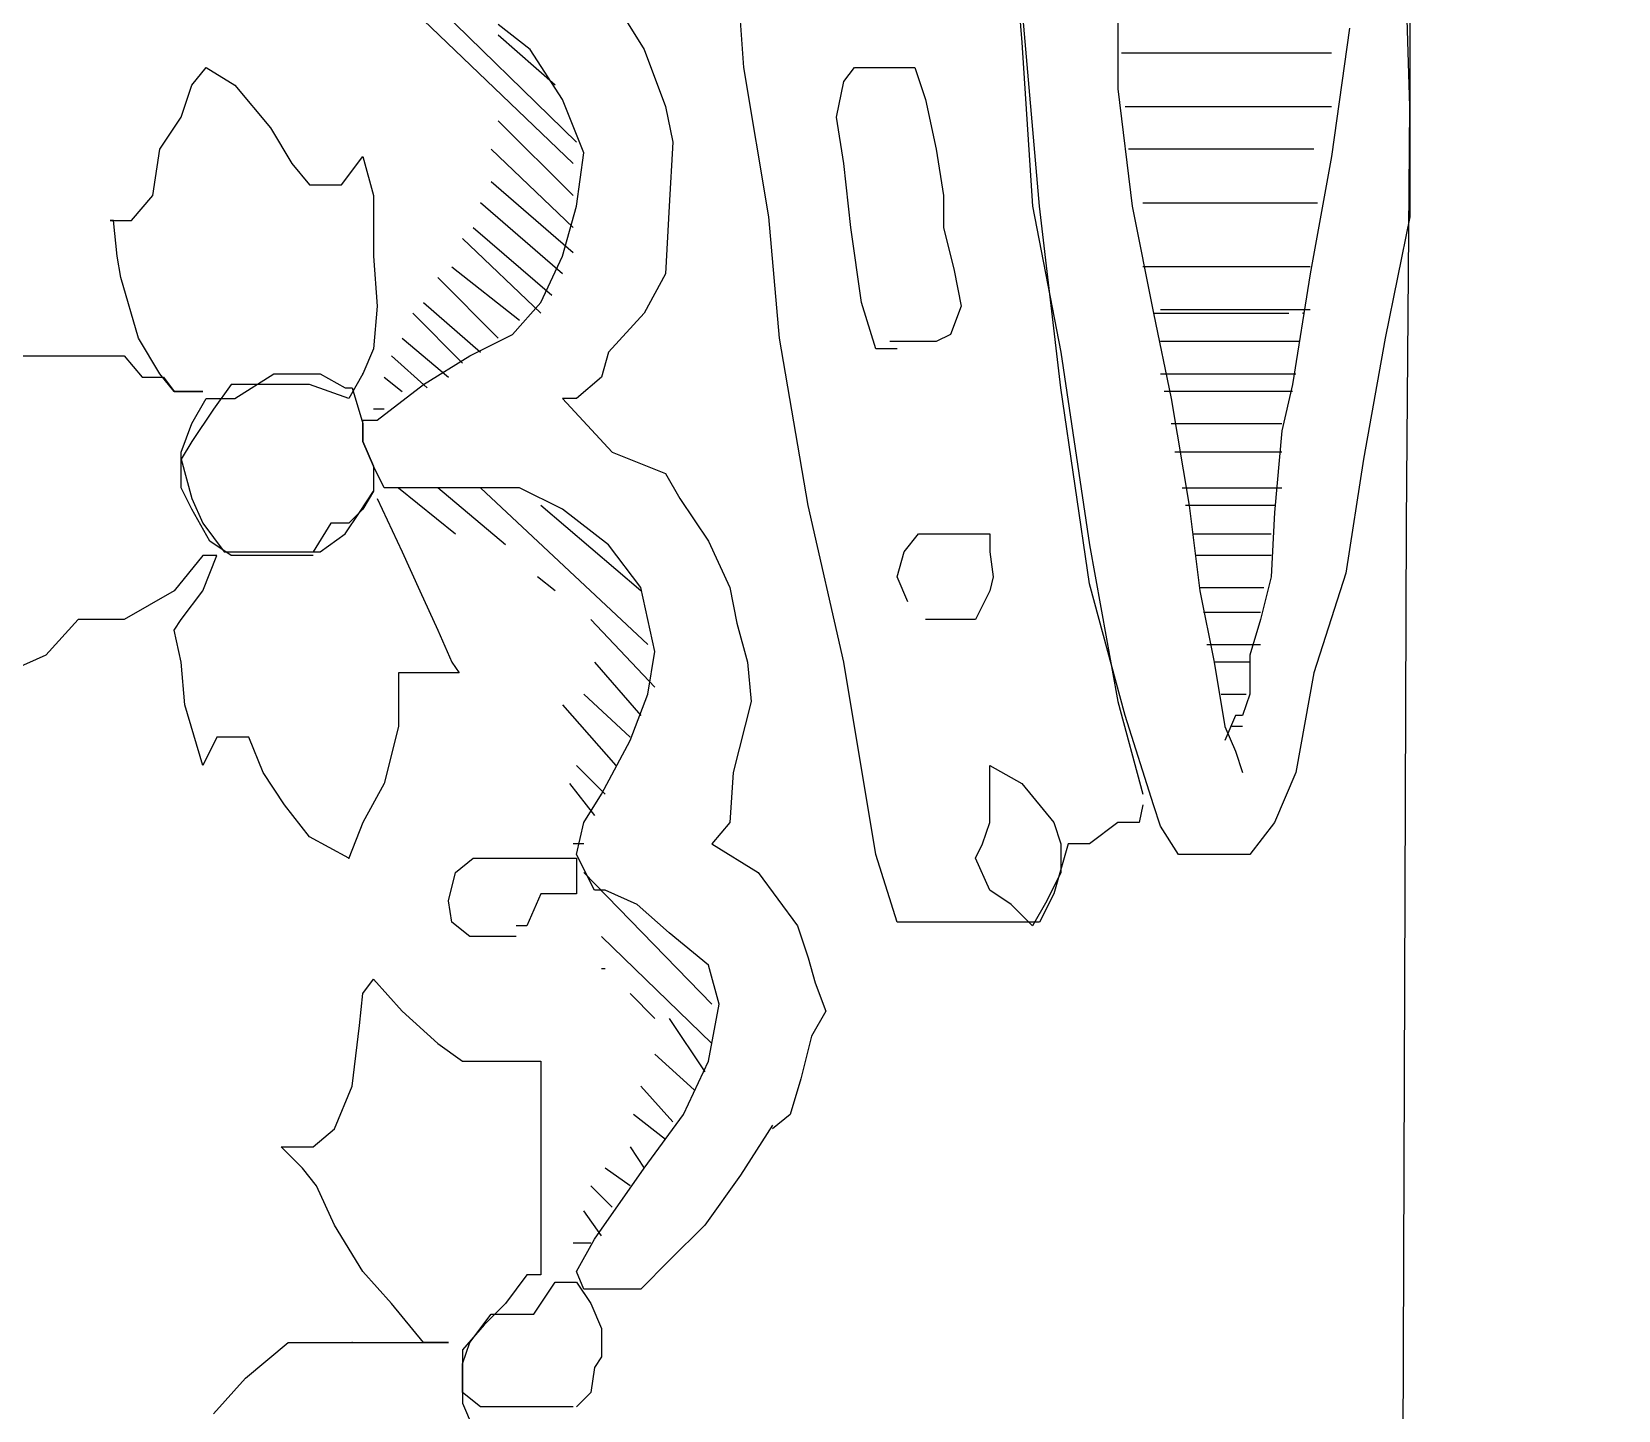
# Model space of a CAD drawing. Extents: x 748454 to 749044, y 4315881 to 4316908.
# Drawn here: x 748481.13 to 748485.585, y 4316736.73 to 4316740.6 of the extents above; entities that cross this region are included whole.
import ezdxf

# ---------------------------------------------------------------- set-up
doc = ezdxf.new("R2010")
doc.units = 0
doc.layers.get('0').update_dxf_attribs({"linetype": 'CONTINUOUS'})

msp = doc.modelspace()

# ---------------------------------------------------------------- linework, layer by layer
at = {"color": 0, "linetype": 'CONTINUOUS'}
for p, q in [((748485, 4316740.39), (748484.97, 4316741.39)), ((748485, 4316740.39), (748484.97, 4316741.39)), ((748483.87, 4316741.06), (748483.91, 4316740.57)), ((748483.87, 4316741.06), (748483.91, 4316740.57)), ((748483.13, 4316740.5), (748483.1, 4316740.92)), ((748483.13, 4316740.5), (748483.1, 4316740.92)), ((748485, 4316740.85), (748485, 4316740.44)), ((748485, 4316740.85), (748485, 4316740.44)), ((748484.18, 4316740.78), (748484.18, 4316740.44)), ((748484.18, 4316740.78), (748484.18, 4316740.44)), ((748482.65, 4316740.23), (748482.16, 4316740.7)), ((748482.65, 4316740.23), (748482.16, 4316740.7)), ((748482.24, 4316740.7), (748482.66, 4316740.29)), ((748482.24, 4316740.7), (748482.66, 4316740.29)), ((748483.96, 4316740.11), (748483.91, 4316740.68)), ((748483.96, 4316740.11), (748483.91, 4316740.68)), ((748482.53, 4316740.55), (748482.44, 4316740.62)), ((748482.53, 4316740.55), (748482.44, 4316740.62)), ((748482.6, 4316740.45), (748482.44, 4316740.59)), ((748482.6, 4316740.45), (748482.44, 4316740.59)), ((748482.8, 4316740.63), (748482.85, 4316740.55)), ((748482.8, 4316740.63), (748482.85, 4316740.55)), ((748484.83, 4316740.61), (748484.78, 4316740.25)), ((748484.83, 4316740.61), (748484.78, 4316740.25)), ((748482.62, 4316740.41), (748482.53, 4316740.55)), ((748482.62, 4316740.41), (748482.53, 4316740.55)), ((748482.85, 4316740.55), (748482.91, 4316740.39)), ((748482.85, 4316740.55), (748482.91, 4316740.39)), ((748483.91, 4316740.57), (748483.94, 4316740.11)), ((748483.91, 4316740.57), (748483.94, 4316740.11)), ((748484.51, 4316740.54), (748484.19, 4316740.54)), ((748484.51, 4316740.54), (748484.19, 4316740.54)), ((748484.78, 4316740.54), (748484.51, 4316740.54)), ((748484.78, 4316740.54), (748484.51, 4316740.54)), ((748481.58, 4316740.45), (748481.62, 4316740.5)), ((748481.58, 4316740.45), (748481.62, 4316740.5)), ((748481.62, 4316740.5), (748481.7, 4316740.45)), ((748481.62, 4316740.5), (748481.7, 4316740.45)), ((748483.2, 4316740.08), (748483.13, 4316740.5)), ((748483.2, 4316740.08), (748483.13, 4316740.5)), ((748483.39, 4316740.36), (748483.41, 4316740.46)), ((748483.39, 4316740.36), (748483.41, 4316740.46)), ((748483.41, 4316740.46), (748483.44, 4316740.5)), ((748483.41, 4316740.46), (748483.44, 4316740.5)), ((748483.44, 4316740.5), (748483.49, 4316740.5)), ((748483.44, 4316740.5), (748483.49, 4316740.5)), ((748483.49, 4316740.5), (748483.54, 4316740.5)), ((748483.49, 4316740.5), (748483.54, 4316740.5)), ((748483.54, 4316740.5), (748483.61, 4316740.5)), ((748483.54, 4316740.5), (748483.61, 4316740.5)), ((748483.61, 4316740.5), (748483.64, 4316740.41)), ((748483.61, 4316740.5), (748483.64, 4316740.41)), ((748481.55, 4316740.36), (748481.58, 4316740.45)), ((748481.55, 4316740.36), (748481.58, 4316740.45)), ((748481.7, 4316740.45), (748481.8, 4316740.33)), ((748481.7, 4316740.45), (748481.8, 4316740.33)), ((748484.18, 4316740.44), (748484.22, 4316740.11)), ((748484.18, 4316740.44), (748484.22, 4316740.11)), ((748485, 4316740.44), (748485, 4316740.08)), ((748485, 4316740.44), (748485, 4316740.08)), ((748482.68, 4316740.26), (748482.62, 4316740.41)), ((748482.68, 4316740.26), (748482.62, 4316740.41)), ((748482.91, 4316740.39), (748482.93, 4316740.29)), ((748482.91, 4316740.39), (748482.93, 4316740.29)), ((748483.64, 4316740.41), (748483.67, 4316740.27)), ((748483.64, 4316740.41), (748483.67, 4316740.27)), ((748484.2, 4316740.39), (748484.5, 4316740.39)), ((748484.2, 4316740.39), (748484.5, 4316740.39)), ((748484.5, 4316740.39), (748484.66, 4316740.39)), ((748484.5, 4316740.39), (748484.66, 4316740.39)), ((748484.66, 4316740.39), (748484.78, 4316740.39)), ((748484.66, 4316740.39), (748484.78, 4316740.39)), ((748484.99, 4316739.22), (748485, 4316740.39)), ((748484.99, 4316739.22), (748485, 4316740.39)), ((748481.49, 4316740.27), (748481.55, 4316740.36)), ((748481.49, 4316740.27), (748481.55, 4316740.36)), ((748481.8, 4316740.33), (748481.86, 4316740.23)), ((748481.8, 4316740.33), (748481.86, 4316740.23)), ((748482.44, 4316740.35), (748482.65, 4316740.14)), ((748482.44, 4316740.35), (748482.65, 4316740.14)), ((748483.41, 4316740.23), (748483.39, 4316740.36)), ((748483.41, 4316740.23), (748483.39, 4316740.36)), ((748482.93, 4316740.29), (748482.92, 4316740.11)), ((748482.93, 4316740.29), (748482.92, 4316740.11)), ((748481.47, 4316740.14), (748481.49, 4316740.27)), ((748481.47, 4316740.14), (748481.49, 4316740.27)), ((748482, 4316740.17), (748482.06, 4316740.25)), ((748482, 4316740.17), (748482.06, 4316740.25)), ((748482.06, 4316740.25), (748482.09, 4316740.14)), ((748482.06, 4316740.25), (748482.09, 4316740.14)), ((748482.65, 4316740.05), (748482.42, 4316740.27)), ((748482.65, 4316740.05), (748482.42, 4316740.27)), ((748482.66, 4316740.11), (748482.68, 4316740.26)), ((748482.66, 4316740.11), (748482.68, 4316740.26)), ((748483.67, 4316740.27), (748483.69, 4316740.14)), ((748483.67, 4316740.27), (748483.69, 4316740.14)), ((748484.33, 4316740.27), (748484.21, 4316740.27)), ((748484.33, 4316740.27), (748484.21, 4316740.27)), ((748484.54, 4316740.27), (748484.33, 4316740.27)), ((748484.54, 4316740.27), (748484.33, 4316740.27)), ((748484.73, 4316740.27), (748484.54, 4316740.27)), ((748484.73, 4316740.27), (748484.54, 4316740.27)), ((748484.78, 4316740.25), (748484.72, 4316739.92)), ((748484.78, 4316740.25), (748484.72, 4316739.92)), ((748481.86, 4316740.23), (748481.91, 4316740.17)), ((748481.86, 4316740.23), (748481.91, 4316740.17)), ((748483.43, 4316740.05), (748483.41, 4316740.23)), ((748483.43, 4316740.05), (748483.41, 4316740.23)), ((748481.91, 4316740.17), (748481.95, 4316740.17)), ((748481.91, 4316740.17), (748481.95, 4316740.17)), ((748481.95, 4316740.17), (748482, 4316740.17)), ((748481.95, 4316740.17), (748482, 4316740.17)), ((748482.42, 4316740.18), (748482.65, 4316739.98)), ((748482.42, 4316740.18), (748482.65, 4316739.98)), ((748481.41, 4316740.07), (748481.47, 4316740.14)), ((748481.41, 4316740.07), (748481.47, 4316740.14)), ((748482.09, 4316740.14), (748482.09, 4316739.97)), ((748482.09, 4316740.14), (748482.09, 4316739.97)), ((748482.62, 4316739.92), (748482.39, 4316740.12)), ((748482.62, 4316739.92), (748482.39, 4316740.12)), ((748482.62, 4316739.97), (748482.66, 4316740.11)), ((748482.62, 4316739.97), (748482.66, 4316740.11)), ((748482.92, 4316740.11), (748482.91, 4316739.92)), ((748482.92, 4316740.11), (748482.91, 4316739.92)), ((748483.69, 4316740.14), (748483.69, 4316740.05)), ((748483.69, 4316740.14), (748483.69, 4316740.05)), ((748483.94, 4316740.11), (748484.02, 4316739.7)), ((748483.94, 4316740.11), (748484.02, 4316739.7)), ((748484.02, 4316739.6), (748483.96, 4316740.11)), ((748484.02, 4316739.6), (748483.96, 4316740.11)), ((748484.22, 4316740.11), (748484.28, 4316739.81)), ((748484.22, 4316740.11), (748484.28, 4316739.81)), ((748484.25, 4316740.12), (748484.47, 4316740.12)), ((748484.25, 4316740.12), (748484.47, 4316740.12)), ((748484.47, 4316740.12), (748484.62, 4316740.12)), ((748484.47, 4316740.12), (748484.62, 4316740.12)), ((748484.62, 4316740.12), (748484.74, 4316740.12)), ((748484.62, 4316740.12), (748484.74, 4316740.12)), ((748481.36, 4316740.07), (748481.35, 4316740.07)), ((748481.35, 4316740.07), (748481.41, 4316740.07)), ((748481.36, 4316740.07), (748481.35, 4316740.07)), ((748481.35, 4316740.07), (748481.41, 4316740.07)), ((748481.37, 4316739.97), (748481.36, 4316740.07)), ((748481.37, 4316739.97), (748481.36, 4316740.07)), ((748483.23, 4316739.74), (748483.2, 4316740.08)), ((748483.23, 4316739.74), (748483.2, 4316740.08)), ((748485, 4316740.08), (748484.93, 4316739.74)), ((748485, 4316740.08), (748484.93, 4316739.74)), ((748482.56, 4316739.81), (748482.34, 4316740.02)), ((748482.56, 4316739.81), (748482.34, 4316740.02)), ((748482.37, 4316740.05), (748482.59, 4316739.86)), ((748482.37, 4316740.05), (748482.59, 4316739.86)), ((748483.46, 4316739.84), (748483.43, 4316740.05)), ((748483.46, 4316739.84), (748483.43, 4316740.05)), ((748483.69, 4316740.05), (748483.72, 4316739.93)), ((748483.69, 4316740.05), (748483.72, 4316739.93)), ((748481.38, 4316739.91), (748481.37, 4316739.97)), ((748481.38, 4316739.91), (748481.37, 4316739.97)), ((748482.09, 4316739.97), (748482.1, 4316739.83)), ((748482.09, 4316739.97), (748482.1, 4316739.83)), ((748482.56, 4316739.84), (748482.62, 4316739.97)), ((748482.56, 4316739.84), (748482.62, 4316739.97)), ((748482.31, 4316739.94), (748482.5, 4316739.79)), ((748482.31, 4316739.94), (748482.5, 4316739.79)), ((748483.72, 4316739.93), (748483.74, 4316739.83)), ((748483.72, 4316739.93), (748483.74, 4316739.83)), ((748484.36, 4316739.94), (748484.25, 4316739.94)), ((748484.36, 4316739.94), (748484.25, 4316739.94)), ((748484.51, 4316739.94), (748484.36, 4316739.94)), ((748484.51, 4316739.94), (748484.36, 4316739.94)), ((748484.72, 4316739.94), (748484.51, 4316739.94)), ((748484.72, 4316739.94), (748484.51, 4316739.94)), ((748481.43, 4316739.74), (748481.38, 4316739.91)), ((748481.43, 4316739.74), (748481.38, 4316739.91)), ((748482.44, 4316739.74), (748482.27, 4316739.91)), ((748482.44, 4316739.74), (748482.27, 4316739.91)), ((748482.91, 4316739.92), (748482.85, 4316739.81)), ((748482.91, 4316739.92), (748482.85, 4316739.81)), ((748484.72, 4316739.92), (748484.67, 4316739.61)), ((748484.72, 4316739.92), (748484.67, 4316739.61)), ((748482.23, 4316739.84), (748482.39, 4316739.7)), ((748482.23, 4316739.84), (748482.39, 4316739.7)), ((748482.48, 4316739.75), (748482.56, 4316739.84)), ((748482.48, 4316739.75), (748482.56, 4316739.84)), ((748483.5, 4316739.71), (748483.46, 4316739.84)), ((748483.5, 4316739.71), (748483.46, 4316739.84)), ((748482.1, 4316739.83), (748482.09, 4316739.71)), ((748482.1, 4316739.83), (748482.09, 4316739.71)), ((748482.34, 4316739.67), (748482.2, 4316739.81)), ((748482.34, 4316739.67), (748482.2, 4316739.81)), ((748482.85, 4316739.81), (748482.75, 4316739.7)), ((748482.85, 4316739.81), (748482.75, 4316739.7)), ((748483.74, 4316739.83), (748483.71, 4316739.75)), ((748483.74, 4316739.83), (748483.71, 4316739.75)), ((748484.28, 4316739.81), (748484.33, 4316739.57)), ((748484.28, 4316739.81), (748484.66, 4316739.81)), ((748484.28, 4316739.81), (748484.33, 4316739.57)), ((748484.28, 4316739.81), (748484.66, 4316739.81)), ((748484.3, 4316739.82), (748484.46, 4316739.82)), ((748484.3, 4316739.82), (748484.46, 4316739.82)), ((748484.46, 4316739.82), (748484.55, 4316739.82)), ((748484.46, 4316739.82), (748484.55, 4316739.82)), ((748484.55, 4316739.82), (748484.72, 4316739.82)), ((748484.55, 4316739.82), (748484.72, 4316739.82)), ((748482.36, 4316739.69), (748482.48, 4316739.75)), ((748482.36, 4316739.69), (748482.48, 4316739.75)), ((748483.71, 4316739.75), (748483.67, 4316739.73)), ((748483.71, 4316739.75), (748483.67, 4316739.73)), ((748481.49, 4316739.64), (748481.43, 4316739.74)), ((748481.49, 4316739.64), (748481.43, 4316739.74)), ((748482.09, 4316739.71), (748482.06, 4316739.64)), ((748482.09, 4316739.71), (748482.06, 4316739.64)), ((748482.17, 4316739.74), (748482.3, 4316739.63)), ((748482.17, 4316739.74), (748482.3, 4316739.63)), ((748482.75, 4316739.7), (748482.73, 4316739.63)), ((748482.75, 4316739.7), (748482.73, 4316739.63)), ((748483.31, 4316739.27), (748483.23, 4316739.74)), ((748483.31, 4316739.27), (748483.23, 4316739.74)), ((748483.56, 4316739.71), (748483.5, 4316739.71)), ((748483.56, 4316739.71), (748483.5, 4316739.71)), ((748483.61, 4316739.73), (748483.54, 4316739.73)), ((748483.61, 4316739.73), (748483.54, 4316739.73)), ((748483.67, 4316739.73), (748483.61, 4316739.73)), ((748483.67, 4316739.73), (748483.61, 4316739.73)), ((748484.02, 4316739.7), (748484.1, 4316739.16)), ((748484.02, 4316739.7), (748484.1, 4316739.16)), ((748484.69, 4316739.73), (748484.3, 4316739.73)), ((748484.69, 4316739.73), (748484.3, 4316739.73)), ((748484.93, 4316739.74), (748484.87, 4316739.4)), ((748484.93, 4316739.74), (748484.87, 4316739.4)), ((748481.02, 4316739.69), (748481.19, 4316739.69)), ((748481.02, 4316739.69), (748481.19, 4316739.69)), ((748481.19, 4316739.69), (748481.32, 4316739.69)), ((748481.19, 4316739.69), (748481.32, 4316739.69)), ((748481.32, 4316739.69), (748481.39, 4316739.69)), ((748481.32, 4316739.69), (748481.39, 4316739.69)), ((748481.39, 4316739.69), (748481.44, 4316739.63)), ((748481.39, 4316739.69), (748481.44, 4316739.63)), ((748482.24, 4316739.6), (748482.14, 4316739.69)), ((748482.24, 4316739.6), (748482.14, 4316739.69)), ((748482.23, 4316739.61), (748482.36, 4316739.69)), ((748482.23, 4316739.61), (748482.36, 4316739.69)), ((748481.44, 4316739.63), (748481.5, 4316739.63)), ((748481.44, 4316739.63), (748481.5, 4316739.63)), ((748481.53, 4316739.59), (748481.49, 4316739.64)), ((748481.53, 4316739.59), (748481.49, 4316739.64)), ((748481.5, 4316739.63), (748481.53, 4316739.59)), ((748481.5, 4316739.63), (748481.53, 4316739.59)), ((748481.69, 4316739.61), (748481.64, 4316739.54)), ((748481.69, 4316739.61), (748481.64, 4316739.54)), ((748481.76, 4316739.61), (748481.69, 4316739.61)), ((748481.76, 4316739.61), (748481.69, 4316739.61)), ((748481.7, 4316739.57), (748481.81, 4316739.64)), ((748481.7, 4316739.57), (748481.81, 4316739.64)), ((748481.84, 4316739.61), (748481.76, 4316739.61)), ((748481.84, 4316739.61), (748481.76, 4316739.61)), ((748481.81, 4316739.64), (748481.85, 4316739.64)), ((748481.81, 4316739.64), (748481.85, 4316739.64)), ((748481.91, 4316739.61), (748481.84, 4316739.61)), ((748481.91, 4316739.61), (748481.84, 4316739.61)), ((748481.85, 4316739.64), (748481.94, 4316739.64)), ((748481.85, 4316739.64), (748481.94, 4316739.64)), ((748482.02, 4316739.57), (748481.91, 4316739.61)), ((748482.02, 4316739.57), (748481.91, 4316739.61)), ((748481.94, 4316739.64), (748482.01, 4316739.6)), ((748481.94, 4316739.64), (748482.01, 4316739.6)), ((748482.06, 4316739.64), (748482.02, 4316739.57)), ((748482.06, 4316739.64), (748482.02, 4316739.57)), ((748482.1, 4316739.51), (748482.23, 4316739.61)), ((748482.1, 4316739.51), (748482.23, 4316739.61)), ((748482.12, 4316739.63), (748482.17, 4316739.59)), ((748482.12, 4316739.63), (748482.17, 4316739.59)), ((748482.73, 4316739.63), (748482.66, 4316739.57)), ((748482.73, 4316739.63), (748482.66, 4316739.57)), ((748484.3, 4316739.64), (748484.68, 4316739.64)), ((748484.3, 4316739.64), (748484.68, 4316739.64)), ((748484.67, 4316739.61), (748484.64, 4316739.48)), ((748484.67, 4316739.61), (748484.64, 4316739.48)), ((748481.53, 4316739.59), (748481.58, 4316739.59)), ((748481.61, 4316739.59), (748481.53, 4316739.59)), ((748481.53, 4316739.59), (748481.58, 4316739.59)), ((748481.61, 4316739.59), (748481.53, 4316739.59)), ((748481.58, 4316739.59), (748481.61, 4316739.59)), ((748481.58, 4316739.59), (748481.61, 4316739.59)), ((748481.58, 4316739.5), (748481.62, 4316739.57)), ((748481.58, 4316739.5), (748481.62, 4316739.57)), ((748481.62, 4316739.57), (748481.7, 4316739.57)), ((748481.62, 4316739.57), (748481.7, 4316739.57)), ((748482.01, 4316739.6), (748482.03, 4316739.6)), ((748482.01, 4316739.6), (748482.03, 4316739.6)), ((748482.03, 4316739.6), (748482.06, 4316739.5)), ((748482.03, 4316739.6), (748482.06, 4316739.5)), ((748482.66, 4316739.57), (748482.62, 4316739.57)), ((748482.62, 4316739.57), (748482.76, 4316739.42)), ((748482.66, 4316739.57), (748482.62, 4316739.57)), ((748482.62, 4316739.57), (748482.76, 4316739.42)), ((748484.1, 4316739.05), (748484.02, 4316739.6)), ((748484.1, 4316739.05), (748484.02, 4316739.6)), ((748484.67, 4316739.59), (748484.31, 4316739.59)), ((748484.67, 4316739.59), (748484.31, 4316739.59)), ((748484.33, 4316739.57), (748484.38, 4316739.27)), ((748484.33, 4316739.57), (748484.38, 4316739.27)), ((748481.64, 4316739.54), (748481.58, 4316739.45)), ((748481.64, 4316739.54), (748481.58, 4316739.45)), ((748482.12, 4316739.54), (748482.09, 4316739.54)), ((748482.12, 4316739.54), (748482.09, 4316739.54)), ((748481.55, 4316739.42), (748481.58, 4316739.5)), ((748481.55, 4316739.42), (748481.58, 4316739.5)), ((748482.06, 4316739.51), (748482.1, 4316739.51)), ((748482.06, 4316739.45), (748482.06, 4316739.51)), ((748482.06, 4316739.51), (748482.1, 4316739.51)), ((748482.06, 4316739.45), (748482.06, 4316739.51)), ((748482.06, 4316739.5), (748482.06, 4316739.45)), ((748482.06, 4316739.5), (748482.06, 4316739.45)), ((748484.33, 4316739.5), (748484.64, 4316739.5)), ((748484.33, 4316739.5), (748484.64, 4316739.5)), ((748484.64, 4316739.48), (748484.62, 4316739.25)), ((748484.64, 4316739.48), (748484.62, 4316739.25)), ((748481.58, 4316739.45), (748481.55, 4316739.4)), ((748481.58, 4316739.45), (748481.55, 4316739.4)), ((748482.09, 4316739.38), (748482.06, 4316739.45)), ((748482.06, 4316739.45), (748482.09, 4316739.38)), ((748482.09, 4316739.38), (748482.06, 4316739.45)), ((748482.06, 4316739.45), (748482.09, 4316739.38)), ((748481.55, 4316739.32), (748481.55, 4316739.42)), ((748481.55, 4316739.32), (748481.55, 4316739.42)), ((748481.55, 4316739.4), (748481.58, 4316739.29)), ((748481.55, 4316739.4), (748481.58, 4316739.29)), ((748482.76, 4316739.42), (748482.91, 4316739.36)), ((748482.76, 4316739.42), (748482.91, 4316739.36)), ((748484.64, 4316739.42), (748484.34, 4316739.42)), ((748484.64, 4316739.42), (748484.34, 4316739.42)), ((748484.87, 4316739.4), (748484.82, 4316739.08)), ((748484.87, 4316739.4), (748484.82, 4316739.08)), ((748482.12, 4316739.32), (748482.09, 4316739.38)), ((748482.09, 4316739.38), (748482.09, 4316739.31)), ((748482.12, 4316739.32), (748482.09, 4316739.38)), ((748482.09, 4316739.38), (748482.09, 4316739.31)), ((748482.91, 4316739.36), (748482.95, 4316739.29)), ((748482.91, 4316739.36), (748482.95, 4316739.29)), ((748481.58, 4316739.26), (748481.55, 4316739.32)), ((748481.58, 4316739.26), (748481.55, 4316739.32)), ((748482.05, 4316739.25), (748482.09, 4316739.31)), ((748482.05, 4316739.25), (748482.09, 4316739.31)), ((748482.09, 4316739.31), (748482.06, 4316739.26)), ((748482.09, 4316739.31), (748482.06, 4316739.26)), ((748482.2, 4316739.32), (748482.12, 4316739.32)), ((748482.2, 4316739.32), (748482.12, 4316739.32)), ((748482.16, 4316739.32), (748482.32, 4316739.19)), ((748482.16, 4316739.32), (748482.32, 4316739.19)), ((748482.3, 4316739.32), (748482.2, 4316739.32)), ((748482.3, 4316739.32), (748482.2, 4316739.32)), ((748482.46, 4316739.16), (748482.27, 4316739.32)), ((748482.46, 4316739.16), (748482.27, 4316739.32)), ((748482.39, 4316739.32), (748482.3, 4316739.32)), ((748482.39, 4316739.32), (748482.3, 4316739.32)), ((748482.5, 4316739.32), (748482.39, 4316739.32)), ((748482.39, 4316739.32), (748482.86, 4316738.88)), ((748482.5, 4316739.32), (748482.39, 4316739.32)), ((748482.39, 4316739.32), (748482.86, 4316738.88)), ((748482.62, 4316739.26), (748482.5, 4316739.32)), ((748482.62, 4316739.26), (748482.5, 4316739.32)), ((748484.36, 4316739.32), (748484.64, 4316739.32)), ((748484.36, 4316739.32), (748484.64, 4316739.32)), ((748481.58, 4316739.29), (748481.61, 4316739.22)), ((748481.58, 4316739.29), (748481.61, 4316739.22)), ((748481.63, 4316739.17), (748481.58, 4316739.26)), ((748481.63, 4316739.17), (748481.58, 4316739.26)), ((748482.06, 4316739.26), (748482.02, 4316739.22)), ((748482.06, 4316739.26), (748482.02, 4316739.22)), ((748482.1, 4316739.29), (748482.17, 4316739.14)), ((748482.1, 4316739.29), (748482.17, 4316739.14)), ((748482.84, 4316739.03), (748482.56, 4316739.27)), ((748482.84, 4316739.03), (748482.56, 4316739.27)), ((748482.75, 4316739.16), (748482.62, 4316739.26)), ((748482.75, 4316739.16), (748482.62, 4316739.26)), ((748482.95, 4316739.29), (748483.03, 4316739.17)), ((748482.95, 4316739.29), (748483.03, 4316739.17)), ((748483.41, 4316738.83), (748483.31, 4316739.27)), ((748483.41, 4316738.83), (748483.31, 4316739.27)), ((748484.62, 4316739.27), (748484.37, 4316739.27)), ((748484.62, 4316739.27), (748484.37, 4316739.27)), ((748484.38, 4316739.27), (748484.41, 4316739.03)), ((748484.38, 4316739.27), (748484.41, 4316739.03)), ((748481.61, 4316739.22), (748481.67, 4316739.14)), ((748481.61, 4316739.22), (748481.67, 4316739.14)), ((748481.97, 4316739.22), (748481.92, 4316739.14)), ((748481.97, 4316739.22), (748481.92, 4316739.14)), ((748482.02, 4316739.22), (748481.97, 4316739.22)), ((748482.02, 4316739.22), (748481.97, 4316739.22)), ((748482.01, 4316739.19), (748482.05, 4316739.25)), ((748482.01, 4316739.19), (748482.05, 4316739.25)), ((748484.62, 4316739.25), (748484.61, 4316739.07)), ((748484.62, 4316739.25), (748484.61, 4316739.07)), ((748484.98, 4316736.36), (748484.99, 4316739.22)), ((748484.98, 4316736.36), (748484.99, 4316739.22)), ((748481.69, 4316739.13), (748481.63, 4316739.17)), ((748481.69, 4316739.13), (748481.63, 4316739.17)), ((748481.94, 4316739.14), (748482.01, 4316739.19)), ((748481.94, 4316739.14), (748482.01, 4316739.19)), ((748483.03, 4316739.17), (748483.09, 4316739.04)), ((748483.03, 4316739.17), (748483.09, 4316739.04)), ((748483.58, 4316739.14), (748483.62, 4316739.19)), ((748483.58, 4316739.14), (748483.62, 4316739.19)), ((748483.62, 4316739.19), (748483.68, 4316739.19)), ((748483.62, 4316739.19), (748483.68, 4316739.19)), ((748483.68, 4316739.19), (748483.76, 4316739.19)), ((748483.68, 4316739.19), (748483.76, 4316739.19)), ((748483.76, 4316739.19), (748483.82, 4316739.19)), ((748483.76, 4316739.19), (748483.82, 4316739.19)), ((748483.82, 4316739.19), (748483.82, 4316739.14)), ((748483.82, 4316739.19), (748483.82, 4316739.14)), ((748484.39, 4316739.19), (748484.61, 4316739.19)), ((748484.39, 4316739.19), (748484.61, 4316739.19)), ((748481.61, 4316739.13), (748481.53, 4316739.03)), ((748481.61, 4316739.13), (748481.53, 4316739.03)), ((748481.61, 4316739.03), (748481.65, 4316739.13)), ((748481.65, 4316739.13), (748481.61, 4316739.13)), ((748481.61, 4316739.03), (748481.65, 4316739.13)), ((748481.65, 4316739.13), (748481.61, 4316739.13)), ((748481.67, 4316739.14), (748481.76, 4316739.14)), ((748481.67, 4316739.14), (748481.76, 4316739.14)), ((748481.76, 4316739.13), (748481.69, 4316739.13)), ((748481.76, 4316739.13), (748481.69, 4316739.13)), ((748481.76, 4316739.14), (748481.85, 4316739.14)), ((748481.76, 4316739.14), (748481.85, 4316739.14)), ((748481.84, 4316739.13), (748481.76, 4316739.13)), ((748481.84, 4316739.13), (748481.76, 4316739.13)), ((748481.92, 4316739.13), (748481.84, 4316739.13)), ((748481.92, 4316739.13), (748481.84, 4316739.13)), ((748481.85, 4316739.14), (748481.94, 4316739.14)), ((748481.85, 4316739.14), (748481.94, 4316739.14)), ((748482.17, 4316739.14), (748482.22, 4316739.03)), ((748482.17, 4316739.14), (748482.22, 4316739.03)), ((748482.84, 4316739.04), (748482.75, 4316739.16)), ((748482.84, 4316739.04), (748482.75, 4316739.16)), ((748483.56, 4316739.07), (748483.58, 4316739.14)), ((748483.56, 4316739.07), (748483.58, 4316739.14)), ((748483.82, 4316739.14), (748483.83, 4316739.07)), ((748483.82, 4316739.14), (748483.83, 4316739.07)), ((748484.1, 4316739.16), (748484.18, 4316738.72)), ((748484.1, 4316739.16), (748484.18, 4316738.72)), ((748484.61, 4316739.13), (748484.4, 4316739.13)), ((748484.61, 4316739.13), (748484.4, 4316739.13)), ((748484.82, 4316739.08), (748484.73, 4316738.8)), ((748484.82, 4316739.08), (748484.73, 4316738.8)), ((748482.6, 4316739.03), (748482.55, 4316739.07)), ((748482.6, 4316739.03), (748482.55, 4316739.07)), ((748482.88, 4316738.86), (748482.84, 4316739.04)), ((748482.88, 4316738.86), (748482.84, 4316739.04)), ((748483.09, 4316739.04), (748483.11, 4316738.94)), ((748483.09, 4316739.04), (748483.11, 4316738.94)), ((748483.59, 4316739), (748483.56, 4316739.07)), ((748483.59, 4316739), (748483.56, 4316739.07)), ((748483.83, 4316739.07), (748483.82, 4316739.03)), ((748483.83, 4316739.07), (748483.82, 4316739.03)), ((748484.2, 4316738.68), (748484.1, 4316739.05)), ((748484.2, 4316738.68), (748484.1, 4316739.05)), ((748484.41, 4316739.04), (748484.59, 4316739.04)), ((748484.41, 4316739.04), (748484.59, 4316739.04)), ((748484.61, 4316739.07), (748484.58, 4316738.95)), ((748484.61, 4316739.07), (748484.58, 4316738.95)), ((748481.53, 4316739.03), (748481.39, 4316738.95)), ((748481.53, 4316739.03), (748481.39, 4316738.95)), ((748481.55, 4316738.95), (748481.61, 4316739.03)), ((748481.55, 4316738.95), (748481.61, 4316739.03)), ((748482.22, 4316739.03), (748482.27, 4316738.92)), ((748482.22, 4316739.03), (748482.27, 4316738.92)), ((748483.82, 4316739.03), (748483.78, 4316738.95)), ((748483.82, 4316739.03), (748483.78, 4316738.95)), ((748484.41, 4316739.03), (748484.45, 4316738.83)), ((748484.41, 4316739.03), (748484.45, 4316738.83)), ((748481.26, 4316738.95), (748481.17, 4316738.85)), ((748481.26, 4316738.95), (748481.17, 4316738.85)), ((748481.39, 4316738.95), (748481.26, 4316738.95)), ((748481.39, 4316738.95), (748481.26, 4316738.95)), ((748481.53, 4316738.92), (748481.55, 4316738.95)), ((748481.53, 4316738.92), (748481.55, 4316738.95)), ((748482.88, 4316738.76), (748482.7, 4316738.95)), ((748482.88, 4316738.76), (748482.7, 4316738.95)), ((748483.68, 4316738.95), (748483.64, 4316738.95)), ((748483.68, 4316738.95), (748483.64, 4316738.95)), ((748483.74, 4316738.95), (748483.68, 4316738.95)), ((748483.74, 4316738.95), (748483.68, 4316738.95)), ((748483.78, 4316738.95), (748483.74, 4316738.95)), ((748483.78, 4316738.95), (748483.74, 4316738.95)), ((748484.58, 4316738.97), (748484.42, 4316738.97)), ((748484.58, 4316738.97), (748484.42, 4316738.97)), ((748484.58, 4316738.95), (748484.55, 4316738.85)), ((748484.58, 4316738.95), (748484.55, 4316738.85)), ((748481.55, 4316738.83), (748481.53, 4316738.92)), ((748481.55, 4316738.83), (748481.53, 4316738.92)), ((748482.27, 4316738.92), (748482.31, 4316738.83)), ((748482.27, 4316738.92), (748482.31, 4316738.83)), ((748483.11, 4316738.94), (748483.14, 4316738.83)), ((748483.11, 4316738.94), (748483.14, 4316738.83)), ((748482.86, 4316738.74), (748482.88, 4316738.86)), ((748482.86, 4316738.74), (748482.88, 4316738.86)), ((748484.43, 4316738.88), (748484.58, 4316738.88)), ((748484.43, 4316738.88), (748484.58, 4316738.88)), ((748481.17, 4316738.85), (748481.08, 4316738.81)), ((748481.17, 4316738.85), (748481.08, 4316738.81)), ((748481.56, 4316738.71), (748481.55, 4316738.83)), ((748481.56, 4316738.71), (748481.55, 4316738.83)), ((748482.31, 4316738.83), (748482.33, 4316738.8)), ((748482.31, 4316738.83), (748482.33, 4316738.8)), ((748482.71, 4316738.83), (748482.84, 4316738.68)), ((748482.71, 4316738.83), (748482.84, 4316738.68)), ((748483.14, 4316738.83), (748483.15, 4316738.72)), ((748483.14, 4316738.83), (748483.15, 4316738.72)), ((748483.5, 4316738.29), (748483.41, 4316738.83)), ((748483.5, 4316738.29), (748483.41, 4316738.83)), ((748484.45, 4316738.83), (748484.48, 4316738.65)), ((748484.55, 4316738.83), (748484.45, 4316738.83)), ((748484.45, 4316738.83), (748484.48, 4316738.65)), ((748484.55, 4316738.83), (748484.45, 4316738.83)), ((748484.55, 4316738.85), (748484.55, 4316738.74)), ((748484.55, 4316738.85), (748484.55, 4316738.74)), ((748482.25, 4316738.8), (748482.16, 4316738.8)), ((748482.16, 4316738.8), (748482.16, 4316738.65)), ((748482.25, 4316738.8), (748482.16, 4316738.8)), ((748482.16, 4316738.8), (748482.16, 4316738.65)), ((748482.33, 4316738.8), (748482.25, 4316738.8)), ((748482.33, 4316738.8), (748482.25, 4316738.8)), ((748484.73, 4316738.8), (748484.68, 4316738.52)), ((748484.73, 4316738.8), (748484.68, 4316738.52)), ((748482.81, 4316738.62), (748482.68, 4316738.74)), ((748482.81, 4316738.62), (748482.68, 4316738.74)), ((748482.81, 4316738.61), (748482.86, 4316738.74)), ((748482.81, 4316738.61), (748482.86, 4316738.74)), ((748483.15, 4316738.72), (748483.1, 4316738.52)), ((748483.15, 4316738.72), (748483.1, 4316738.52)), ((748484.18, 4316738.72), (748484.25, 4316738.46)), ((748484.18, 4316738.72), (748484.25, 4316738.46)), ((748484.47, 4316738.74), (748484.54, 4316738.74)), ((748484.47, 4316738.74), (748484.54, 4316738.74)), ((748484.55, 4316738.74), (748484.53, 4316738.68)), ((748484.55, 4316738.74), (748484.53, 4316738.68)), ((748481.61, 4316738.54), (748481.56, 4316738.71)), ((748481.61, 4316738.54), (748481.56, 4316738.71)), ((748482.62, 4316738.71), (748482.77, 4316738.54)), ((748482.62, 4316738.71), (748482.77, 4316738.54)), ((748484.28, 4316738.43), (748484.2, 4316738.68)), ((748484.28, 4316738.43), (748484.2, 4316738.68)), ((748484.51, 4316738.68), (748484.48, 4316738.61)), ((748484.51, 4316738.68), (748484.48, 4316738.61)), ((748484.53, 4316738.68), (748484.51, 4316738.68)), ((748484.53, 4316738.68), (748484.51, 4316738.68)), ((748482.16, 4316738.65), (748482.12, 4316738.49)), ((748482.16, 4316738.65), (748482.12, 4316738.49)), ((748484.48, 4316738.65), (748484.51, 4316738.58)), ((748484.48, 4316738.65), (748484.51, 4316738.58)), ((748484.53, 4316738.65), (748484.5, 4316738.65)), ((748484.53, 4316738.65), (748484.5, 4316738.65)), ((748481.65, 4316738.62), (748481.61, 4316738.54)), ((748481.65, 4316738.62), (748481.61, 4316738.54)), ((748481.74, 4316738.62), (748481.65, 4316738.62)), ((748481.74, 4316738.62), (748481.65, 4316738.62)), ((748481.78, 4316738.52), (748481.74, 4316738.62)), ((748481.78, 4316738.52), (748481.74, 4316738.62)), ((748482.73, 4316738.46), (748482.81, 4316738.61)), ((748482.73, 4316738.46), (748482.81, 4316738.61)), ((748484.51, 4316738.58), (748484.53, 4316738.52)), ((748484.51, 4316738.58), (748484.53, 4316738.52)), ((748481.84, 4316738.43), (748481.78, 4316738.52)), ((748481.84, 4316738.43), (748481.78, 4316738.52)), ((748482.74, 4316738.46), (748482.66, 4316738.54)), ((748482.74, 4316738.46), (748482.66, 4316738.54)), ((748483.1, 4316738.52), (748483.09, 4316738.38)), ((748483.1, 4316738.52), (748483.09, 4316738.38)), ((748483.82, 4316738.54), (748483.91, 4316738.49)), ((748483.82, 4316738.49), (748483.82, 4316738.54)), ((748483.82, 4316738.54), (748483.91, 4316738.49)), ((748483.82, 4316738.49), (748483.82, 4316738.54)), ((748484.68, 4316738.52), (748484.62, 4316738.38)), ((748484.68, 4316738.52), (748484.62, 4316738.38)), ((748482.12, 4316738.49), (748482.06, 4316738.38)), ((748482.12, 4316738.49), (748482.06, 4316738.38)), ((748482.64, 4316738.49), (748482.71, 4316738.4)), ((748482.64, 4316738.49), (748482.71, 4316738.4)), ((748482.68, 4316738.38), (748482.73, 4316738.46)), ((748482.68, 4316738.38), (748482.73, 4316738.46)), ((748483.82, 4316738.43), (748483.82, 4316738.49)), ((748483.82, 4316738.43), (748483.82, 4316738.49)), ((748483.91, 4316738.49), (748484, 4316738.38)), ((748483.91, 4316738.49), (748484, 4316738.38)), ((748481.91, 4316738.34), (748481.84, 4316738.43)), ((748481.91, 4316738.34), (748481.84, 4316738.43)), ((748483.82, 4316738.38), (748483.82, 4316738.43)), ((748483.82, 4316738.38), (748483.82, 4316738.43)), ((748484.25, 4316738.43), (748484.24, 4316738.38)), ((748484.25, 4316738.43), (748484.24, 4316738.38)), ((748484.3, 4316738.37), (748484.28, 4316738.43)), ((748484.3, 4316738.37), (748484.28, 4316738.43)), ((748482.06, 4316738.38), (748482.02, 4316738.28)), ((748482.06, 4316738.38), (748482.02, 4316738.28)), ((748482.66, 4316738.29), (748482.68, 4316738.38)), ((748482.66, 4316738.29), (748482.68, 4316738.38)), ((748483.09, 4316738.38), (748483.04, 4316738.32)), ((748483.09, 4316738.38), (748483.04, 4316738.32)), ((748483.8, 4316738.32), (748483.82, 4316738.38)), ((748483.8, 4316738.32), (748483.82, 4316738.38)), ((748484, 4316738.38), (748484.02, 4316738.32)), ((748484, 4316738.38), (748484.02, 4316738.32)), ((748484.18, 4316738.38), (748484.1, 4316738.32)), ((748484.18, 4316738.38), (748484.1, 4316738.32)), ((748484.24, 4316738.38), (748484.18, 4316738.38)), ((748484.24, 4316738.38), (748484.18, 4316738.38)), ((748484.35, 4316738.29), (748484.3, 4316738.37)), ((748484.35, 4316738.29), (748484.3, 4316738.37)), ((748484.62, 4316738.38), (748484.55, 4316738.29)), ((748484.62, 4316738.38), (748484.55, 4316738.29)), ((748482.02, 4316738.28), (748481.91, 4316738.34)), ((748482.02, 4316738.28), (748481.91, 4316738.34)), ((748482.68, 4316738.32), (748482.65, 4316738.32)), ((748482.68, 4316738.32), (748482.65, 4316738.32)), ((748483.04, 4316738.32), (748483.17, 4316738.24)), ((748483.04, 4316738.32), (748483.17, 4316738.24)), ((748483.78, 4316738.28), (748483.8, 4316738.32)), ((748483.78, 4316738.28), (748483.8, 4316738.32)), ((748484.04, 4316738.32), (748484, 4316738.18)), ((748484.04, 4316738.32), (748484, 4316738.18)), ((748484.02, 4316738.32), (748484.02, 4316738.24)), ((748484.02, 4316738.32), (748484.02, 4316738.24)), ((748484.1, 4316738.32), (748484.04, 4316738.32)), ((748484.1, 4316738.32), (748484.04, 4316738.32)), ((748482.32, 4316738.24), (748482.37, 4316738.28)), ((748482.32, 4316738.24), (748482.37, 4316738.28)), ((748482.37, 4316738.28), (748482.45, 4316738.28)), ((748482.37, 4316738.28), (748482.45, 4316738.28)), ((748482.45, 4316738.28), (748482.52, 4316738.28)), ((748482.45, 4316738.28), (748482.52, 4316738.28)), ((748482.52, 4316738.28), (748482.56, 4316738.28)), ((748482.52, 4316738.28), (748482.56, 4316738.28)), ((748482.56, 4316738.28), (748482.62, 4316738.28)), ((748482.56, 4316738.28), (748482.62, 4316738.28)), ((748482.62, 4316738.28), (748482.65, 4316738.28)), ((748482.62, 4316738.28), (748482.65, 4316738.28)), ((748482.65, 4316738.28), (748482.66, 4316738.28)), ((748482.65, 4316738.28), (748482.66, 4316738.28)), ((748482.71, 4316738.19), (748482.66, 4316738.29)), ((748482.71, 4316738.19), (748482.66, 4316738.29)), ((748482.66, 4316738.28), (748482.66, 4316738.18)), ((748482.66, 4316738.28), (748482.66, 4316738.18)), ((748483.56, 4316738.1), (748483.5, 4316738.29)), ((748483.56, 4316738.1), (748483.5, 4316738.29)), ((748483.82, 4316738.19), (748483.78, 4316738.28)), ((748483.82, 4316738.19), (748483.78, 4316738.28)), ((748484.44, 4316738.29), (748484.35, 4316738.29)), ((748484.44, 4316738.29), (748484.35, 4316738.29)), ((748484.55, 4316738.29), (748484.44, 4316738.29)), ((748484.55, 4316738.29), (748484.44, 4316738.29)), ((748482.3, 4316738.16), (748482.32, 4316738.24)), ((748482.3, 4316738.16), (748482.32, 4316738.24)), ((748482.68, 4316738.24), (748483.04, 4316737.87)), ((748482.68, 4316738.24), (748483.04, 4316737.87)), ((748483.17, 4316738.24), (748483.28, 4316738.09)), ((748483.17, 4316738.24), (748483.28, 4316738.09)), ((748484.02, 4316738.24), (748483.98, 4316738.16)), ((748484.02, 4316738.24), (748483.98, 4316738.16)), ((748482.74, 4316738.19), (748482.71, 4316738.19)), ((748482.74, 4316738.19), (748482.71, 4316738.19)), ((748482.83, 4316738.15), (748482.74, 4316738.19)), ((748482.83, 4316738.15), (748482.74, 4316738.19)), ((748483.88, 4316738.15), (748483.82, 4316738.19)), ((748483.88, 4316738.15), (748483.82, 4316738.19)), ((748482.31, 4316738.1), (748482.3, 4316738.16)), ((748482.31, 4316738.1), (748482.3, 4316738.16)), ((748482.56, 4316738.18), (748482.52, 4316738.09)), ((748482.56, 4316738.18), (748482.52, 4316738.09)), ((748482.6, 4316738.18), (748482.56, 4316738.18)), ((748482.6, 4316738.18), (748482.56, 4316738.18)), ((748482.66, 4316738.18), (748482.6, 4316738.18)), ((748482.66, 4316738.18), (748482.6, 4316738.18)), ((748482.92, 4316738.07), (748482.83, 4316738.15)), ((748482.92, 4316738.07), (748482.83, 4316738.15)), ((748483.94, 4316738.09), (748483.88, 4316738.15)), ((748483.94, 4316738.09), (748483.88, 4316738.15)), ((748483.98, 4316738.16), (748483.94, 4316738.09)), ((748483.98, 4316738.16), (748483.94, 4316738.09)), ((748484, 4316738.18), (748483.96, 4316738.1)), ((748484, 4316738.18), (748483.96, 4316738.1)), ((748482.36, 4316738.06), (748482.31, 4316738.1)), ((748482.36, 4316738.06), (748482.31, 4316738.1)), ((748483.61, 4316738.1), (748483.56, 4316738.1)), ((748483.61, 4316738.1), (748483.56, 4316738.1)), ((748483.69, 4316738.1), (748483.61, 4316738.1)), ((748483.69, 4316738.1), (748483.61, 4316738.1)), ((748483.76, 4316738.1), (748483.69, 4316738.1)), ((748483.76, 4316738.1), (748483.69, 4316738.1)), ((748483.83, 4316738.1), (748483.76, 4316738.1)), ((748483.83, 4316738.1), (748483.76, 4316738.1)), ((748483.92, 4316738.1), (748483.83, 4316738.1)), ((748483.92, 4316738.1), (748483.83, 4316738.1)), ((748483.96, 4316738.1), (748483.92, 4316738.1)), ((748483.96, 4316738.1), (748483.92, 4316738.1)), ((748482.4, 4316738.06), (748482.36, 4316738.06)), ((748482.4, 4316738.06), (748482.36, 4316738.06)), ((748482.49, 4316738.06), (748482.4, 4316738.06)), ((748482.49, 4316738.06), (748482.4, 4316738.06)), ((748482.52, 4316738.09), (748482.49, 4316738.09)), ((748482.52, 4316738.09), (748482.49, 4316738.09)), ((748483.04, 4316737.76), (748482.73, 4316738.06)), ((748483.04, 4316737.76), (748482.73, 4316738.06)), ((748483.03, 4316737.98), (748482.92, 4316738.07)), ((748483.03, 4316737.98), (748482.92, 4316738.07)), ((748483.28, 4316738.09), (748483.31, 4316738)), ((748483.28, 4316738.09), (748483.31, 4316738)), ((748482.73, 4316737.97), (748482.74, 4316737.97)), ((748482.73, 4316737.97), (748482.74, 4316737.97)), ((748483.06, 4316737.87), (748483.03, 4316737.98)), ((748483.06, 4316737.87), (748483.03, 4316737.98)), ((748483.31, 4316738), (748483.33, 4316737.93)), ((748483.31, 4316738), (748483.33, 4316737.93)), ((748482.06, 4316737.9), (748482.09, 4316737.94)), ((748482.06, 4316737.9), (748482.09, 4316737.94)), ((748482.09, 4316737.94), (748482.17, 4316737.85)), ((748482.09, 4316737.94), (748482.17, 4316737.85)), ((748483.33, 4316737.93), (748483.36, 4316737.85)), ((748483.33, 4316737.93), (748483.36, 4316737.85)), ((748482.05, 4316737.81), (748482.06, 4316737.9)), ((748482.05, 4316737.81), (748482.06, 4316737.9)), ((748482.81, 4316737.9), (748482.88, 4316737.83)), ((748482.81, 4316737.9), (748482.88, 4316737.83)), ((748482.17, 4316737.85), (748482.27, 4316737.76)), ((748482.17, 4316737.85), (748482.27, 4316737.76)), ((748482.92, 4316737.83), (748483.02, 4316737.68)), ((748482.92, 4316737.83), (748483.02, 4316737.68)), ((748483.03, 4316737.71), (748483.06, 4316737.87)), ((748483.03, 4316737.71), (748483.06, 4316737.87)), ((748483.36, 4316737.85), (748483.32, 4316737.78)), ((748483.36, 4316737.85), (748483.32, 4316737.78)), ((748482.03, 4316737.64), (748482.05, 4316737.81)), ((748482.03, 4316737.64), (748482.05, 4316737.81)), ((748482.27, 4316737.76), (748482.34, 4316737.71)), ((748482.27, 4316737.76), (748482.34, 4316737.71)), ((748483.32, 4316737.78), (748483.29, 4316737.66)), ((748483.32, 4316737.78), (748483.29, 4316737.66)), ((748482.34, 4316737.71), (748482.39, 4316737.71)), ((748482.34, 4316737.71), (748482.39, 4316737.71)), ((748482.39, 4316737.71), (748482.45, 4316737.71)), ((748482.39, 4316737.71), (748482.45, 4316737.71)), ((748482.45, 4316737.71), (748482.52, 4316737.71)), ((748482.45, 4316737.71), (748482.52, 4316737.71)), ((748482.52, 4316737.71), (748482.56, 4316737.71)), ((748482.52, 4316737.71), (748482.56, 4316737.71)), ((748482.56, 4316737.71), (748482.56, 4316737.59)), ((748482.56, 4316737.71), (748482.56, 4316737.59)), ((748482.99, 4316737.63), (748482.88, 4316737.73)), ((748482.99, 4316737.63), (748482.88, 4316737.73)), ((748482.96, 4316737.56), (748483.03, 4316737.71)), ((748482.96, 4316737.56), (748483.03, 4316737.71)), ((748483.29, 4316737.66), (748483.26, 4316737.56)), ((748483.29, 4316737.66), (748483.26, 4316737.56)), ((748481.98, 4316737.52), (748482.03, 4316737.64)), ((748481.98, 4316737.52), (748482.03, 4316737.64)), ((748482.84, 4316737.64), (748482.93, 4316737.54)), ((748482.84, 4316737.64), (748482.93, 4316737.54)), ((748482.56, 4316737.59), (748482.56, 4316737.5)), ((748482.56, 4316737.59), (748482.56, 4316737.5)), ((748481.92, 4316737.47), (748481.98, 4316737.52)), ((748481.92, 4316737.47), (748481.98, 4316737.52)), ((748482.91, 4316737.49), (748482.82, 4316737.56)), ((748482.91, 4316737.49), (748482.82, 4316737.56)), ((748482.85, 4316737.41), (748482.96, 4316737.56)), ((748482.85, 4316737.41), (748482.96, 4316737.56)), ((748483.21, 4316737.53), (748483.12, 4316737.39)), ((748483.21, 4316737.53), (748483.12, 4316737.39)), ((748483.26, 4316737.56), (748483.21, 4316737.52)), ((748483.26, 4316737.56), (748483.21, 4316737.52)), ((748482.56, 4316737.5), (748482.56, 4316737.4)), ((748482.56, 4316737.5), (748482.56, 4316737.4)), ((748481.89, 4316737.41), (748481.83, 4316737.47)), ((748481.83, 4316737.47), (748481.92, 4316737.47)), ((748481.89, 4316737.41), (748481.83, 4316737.47)), ((748481.83, 4316737.47), (748481.92, 4316737.47)), ((748482.81, 4316737.47), (748482.85, 4316737.41)), ((748482.81, 4316737.47), (748482.85, 4316737.41)), ((748481.93, 4316737.36), (748481.89, 4316737.41)), ((748481.93, 4316737.36), (748481.89, 4316737.41)), ((748482.56, 4316737.4), (748482.56, 4316737.3)), ((748482.56, 4316737.4), (748482.56, 4316737.3)), ((748482.71, 4316737.21), (748482.85, 4316737.41)), ((748482.71, 4316737.21), (748482.85, 4316737.41)), ((748482.81, 4316737.36), (748482.74, 4316737.41)), ((748482.81, 4316737.36), (748482.74, 4316737.41)), ((748483.12, 4316737.39), (748483.02, 4316737.25)), ((748483.12, 4316737.39), (748483.02, 4316737.25)), ((748481.98, 4316737.25), (748481.93, 4316737.36)), ((748481.98, 4316737.25), (748481.93, 4316737.36)), ((748482.7, 4316737.36), (748482.76, 4316737.3)), ((748482.7, 4316737.36), (748482.76, 4316737.3)), ((748482.56, 4316737.3), (748482.56, 4316737.18)), ((748482.56, 4316737.3), (748482.56, 4316737.18)), ((748482.06, 4316737.12), (748481.98, 4316737.25)), ((748482.06, 4316737.12), (748481.98, 4316737.25)), ((748482.73, 4316737.22), (748482.68, 4316737.29)), ((748482.73, 4316737.22), (748482.68, 4316737.29)), ((748483.02, 4316737.25), (748482.92, 4316737.15)), ((748483.02, 4316737.25), (748482.92, 4316737.15)), ((748482.66, 4316737.12), (748482.71, 4316737.21)), ((748482.66, 4316737.12), (748482.71, 4316737.21)), ((748482.56, 4316737.18), (748482.56, 4316737.11)), ((748482.56, 4316737.18), (748482.56, 4316737.11)), ((748482.65, 4316737.2), (748482.7, 4316737.2)), ((748482.65, 4316737.2), (748482.7, 4316737.2)), ((748482.14, 4316737.03), (748482.06, 4316737.12)), ((748482.14, 4316737.03), (748482.06, 4316737.12)), ((748482.68, 4316737.07), (748482.66, 4316737.12)), ((748482.68, 4316737.07), (748482.66, 4316737.12)), ((748482.92, 4316737.15), (748482.84, 4316737.07)), ((748482.92, 4316737.15), (748482.84, 4316737.07)), ((748482.52, 4316737.11), (748482.46, 4316737.03)), ((748482.52, 4316737.11), (748482.46, 4316737.03)), ((748482.56, 4316737.11), (748482.52, 4316737.11)), ((748482.56, 4316737.11), (748482.52, 4316737.11)), ((748482.54, 4316737), (748482.6, 4316737.09)), ((748482.54, 4316737), (748482.6, 4316737.09)), ((748482.6, 4316737.09), (748482.66, 4316737.09)), ((748482.6, 4316737.09), (748482.66, 4316737.09)), ((748482.66, 4316737.09), (748482.7, 4316737.03)), ((748482.66, 4316737.09), (748482.7, 4316737.03)), ((748482.23, 4316736.92), (748482.14, 4316737.03)), ((748482.23, 4316736.92), (748482.14, 4316737.03)), ((748482.46, 4316737.03), (748482.4, 4316736.97)), ((748482.46, 4316737.03), (748482.4, 4316736.97)), ((748482.7, 4316737.07), (748482.68, 4316737.07)), ((748482.7, 4316737.07), (748482.68, 4316737.07)), ((748482.76, 4316737.07), (748482.7, 4316737.07)), ((748482.76, 4316737.07), (748482.7, 4316737.07)), ((748482.7, 4316737.03), (748482.73, 4316736.96)), ((748482.7, 4316737.03), (748482.73, 4316736.96)), ((748482.84, 4316737.07), (748482.76, 4316737.07)), ((748482.84, 4316737.07), (748482.76, 4316737.07)), ((748482.36, 4316736.92), (748482.42, 4316737)), ((748482.36, 4316736.92), (748482.42, 4316737)), ((748482.42, 4316737), (748482.48, 4316737)), ((748482.42, 4316737), (748482.48, 4316737)), ((748482.48, 4316737), (748482.54, 4316737)), ((748482.48, 4316737), (748482.54, 4316737)), ((748482.4, 4316736.97), (748482.34, 4316736.9)), ((748482.4, 4316736.97), (748482.34, 4316736.9)), ((748482.73, 4316736.96), (748482.73, 4316736.88)), ((748482.73, 4316736.96), (748482.73, 4316736.88)), ((748481.73, 4316736.82), (748481.85, 4316736.92)), ((748481.73, 4316736.82), (748481.85, 4316736.92)), ((748481.85, 4316736.92), (748481.9, 4316736.92)), ((748481.85, 4316736.92), (748481.9, 4316736.92)), ((748481.9, 4316736.92), (748481.96, 4316736.92)), ((748481.9, 4316736.92), (748481.96, 4316736.92)), ((748481.96, 4316736.92), (748482.03, 4316736.92)), ((748481.96, 4316736.92), (748482.03, 4316736.92)), ((748482.03, 4316736.92), (748482.05, 4316736.92)), ((748482.03, 4316736.92), (748482.05, 4316736.92)), ((748482.05, 4316736.92), (748482.16, 4316736.92)), ((748482.05, 4316736.92), (748482.16, 4316736.92)), ((748482.16, 4316736.92), (748482.24, 4316736.92)), ((748482.16, 4316736.92), (748482.24, 4316736.92)), ((748482.3, 4316736.92), (748482.23, 4316736.92)), ((748482.3, 4316736.92), (748482.23, 4316736.92)), ((748482.24, 4316736.92), (748482.3, 4316736.92)), ((748482.24, 4316736.92), (748482.3, 4316736.92)), ((748482.34, 4316736.86), (748482.36, 4316736.92)), ((748482.34, 4316736.86), (748482.36, 4316736.92)), ((748482.34, 4316736.9), (748482.34, 4316736.85)), ((748482.34, 4316736.9), (748482.34, 4316736.85)), ((748482.34, 4316736.78), (748482.34, 4316736.86)), ((748482.34, 4316736.78), (748482.34, 4316736.86)), ((748482.34, 4316736.85), (748482.34, 4316736.75)), ((748482.34, 4316736.85), (748482.34, 4316736.75)), ((748482.71, 4316736.85), (748482.7, 4316736.78)), ((748482.71, 4316736.85), (748482.7, 4316736.78)), ((748482.73, 4316736.88), (748482.71, 4316736.85)), ((748482.73, 4316736.88), (748482.71, 4316736.85)), ((748481.64, 4316736.72), (748481.73, 4316736.82)), ((748481.64, 4316736.72), (748481.73, 4316736.82)), ((748482.39, 4316736.74), (748482.34, 4316736.78)), ((748482.39, 4316736.74), (748482.34, 4316736.78)), ((748482.7, 4316736.78), (748482.66, 4316736.74)), ((748482.7, 4316736.78), (748482.66, 4316736.74)), ((748482.34, 4316736.75), (748482.37, 4316736.68)), ((748482.34, 4316736.75), (748482.37, 4316736.68)), ((748482.42, 4316736.74), (748482.39, 4316736.74)), ((748482.42, 4316736.74), (748482.39, 4316736.74)), ((748482.48, 4316736.74), (748482.42, 4316736.74)), ((748482.48, 4316736.74), (748482.42, 4316736.74)), ((748482.56, 4316736.74), (748482.48, 4316736.74)), ((748482.56, 4316736.74), (748482.48, 4316736.74)), ((748482.65, 4316736.74), (748482.56, 4316736.74)), ((748482.65, 4316736.74), (748482.56, 4316736.74))]:
    msp.add_line(p, q, dxfattribs=at)
for p in [(748484.7, 4316739.81), (748484.7, 4316739.81), (748482.06, 4316739.64), (748482.06, 4316739.64), (748482.02, 4316738.28), (748482.02, 4316738.28), (748482.68, 4316737.06), (748482.68, 4316737.06), (748482.03, 4316736.92), (748482.03, 4316736.92)]:
    msp.add_point(p, dxfattribs=at)

# ---------------------------------------------------------------- meshes
mesh = msp.add_polyface(dxfattribs=at)
corners = [(748454.5, 4315881), (748454.5, 4315881), (748454.5, 4316071.9618), (748762.5, 4315881), (748454.5, 4316246.4935), (749044, 4315881), (748454.5, 4316907.5), (749044, 4316542.0065), (749044, 4316907.5)]
mesh.append_faces([[corners[k] for k in face] for face in [(0, 1, 3, 2), (2, 3, 5, 4), (4, 5, 7, 6), (6, 7, 8, 8)]], dxfattribs={"vtx0": -1, "vtx2": -1, "color": 0})
mesh = msp.add_polyface(dxfattribs=at)
corners = [(748464.5, 4316721), (748464.5, 4316721), (748464.5, 4316895.2713), (748745.58, 4316721), (748464.5, 4316901.5), (748745.58, 4316727.2287), (748745.58, 4316901.5)]
mesh.append_faces([[corners[k] for k in face] for face in [(0, 1, 3, 2), (2, 3, 5, 4), (4, 5, 6, 6)]], dxfattribs={"vtx0": -1, "vtx2": -1, "color": 0})

doc.saveas('drawing.dxf')
